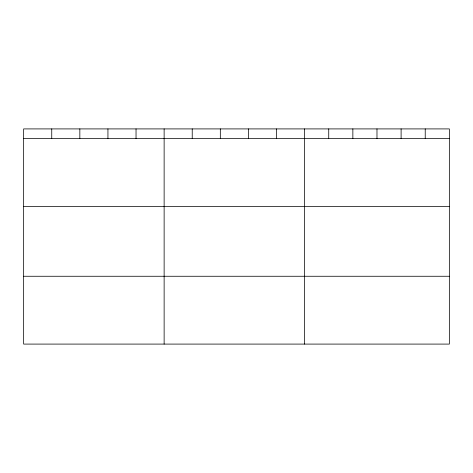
<?xml version="1.0" encoding="UTF-8"?>
<svg xmlns="http://www.w3.org/2000/svg" width="473" height="473" viewBox="0 0 473 473"><rect width="100%" height="100%" fill="white"/><g stroke="black" fill="none" stroke-linecap="round" stroke-linejoin="round"><path stroke-width="0.71" d="M449.35 206.382L449.35 128.91L23.65 128.91L23.65 344.09L449.35 344.09L449.35 206.382L23.65 206.382M23.65 138.554L449.35 138.554M23.65 276.262L449.35 276.262M425.227 128.91L425.227 138.554M401.104 128.91L401.104 138.554M376.981 128.91L376.981 138.554M352.858 128.91L352.858 138.554M328.735 128.91L328.735 138.554M304.612 128.91L304.612 344.09M276.516 128.91L276.516 138.554M248.42 128.91L248.42 138.554M220.323 128.91L220.323 138.554M192.227 128.91L192.227 138.554M164.131 128.91L164.131 344.09M136.035 128.91L136.035 138.554M107.939 128.91L107.939 138.554M79.842 128.91L79.842 138.554M51.746 128.91L51.746 138.554"/></g></svg>
